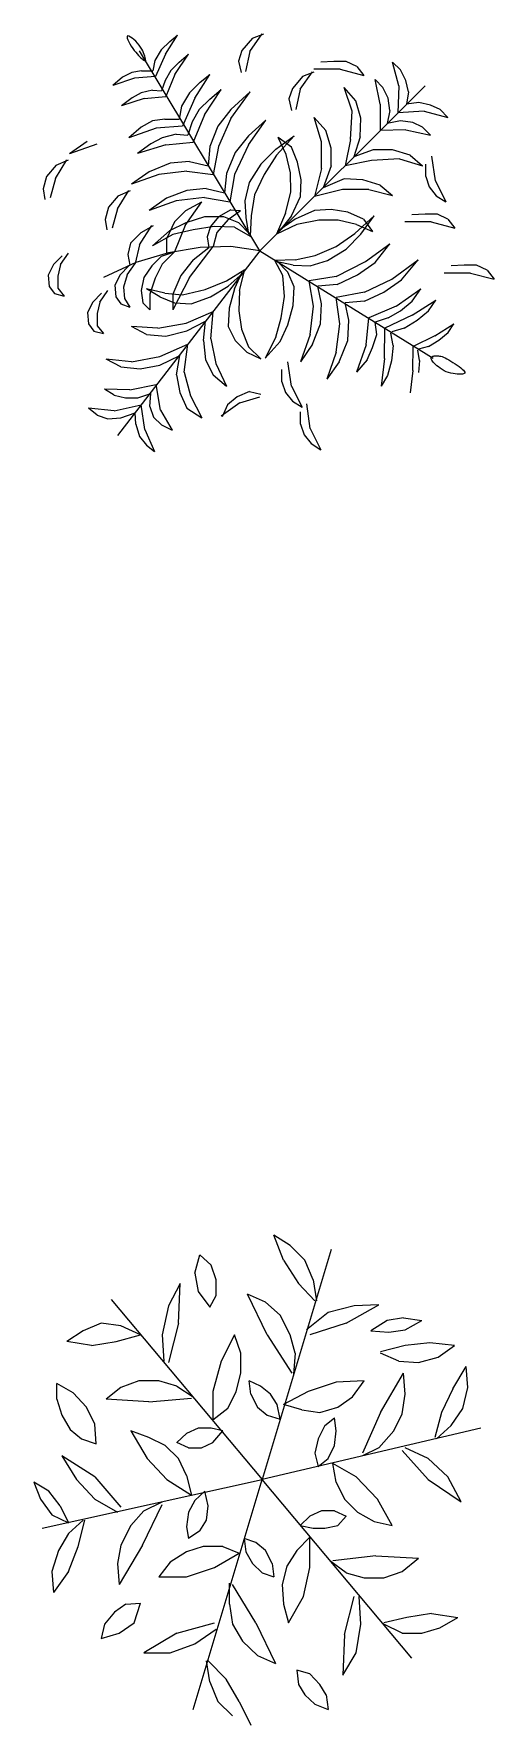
# Model space of a CAD drawing. Header units: millimetres. Extents: x -321 to 437, y 355 to 1091.
# Drawn here: x -80.1 to -39.1, y 785.4 to 935.8 of the extents above; entities that cross this region are included whole.
import ezdxf

# ---------------------------------------------------------------- set-up
doc = ezdxf.new("R2010")
doc.units = ezdxf.units.MM

msp = doc.modelspace()

# ---------------------------------------------------------------- linework, layer by layer
at = {"color": 3}
for p, q in [((-71.77, 935.63), (-71.78, 935.56)), ((-71.78, 935.56), (-71.76, 935.45)), ((-71.71, 935.65), (-71.77, 935.63)), ((-71.76, 935.45), (-71.71, 935.3)), ((-71.61, 935.62), (-71.71, 935.65)), ((-71.71, 935.3), (-71.62, 935.13)), ((-71.62, 935.13), (-71.52, 934.94)), ((-71.48, 935.56), (-71.61, 935.62)), ((-71.52, 934.94), (-71.4, 934.74)), ((-71.34, 935.46), (-71.48, 935.56)), ((-71.4, 934.74), (-71.27, 934.55)), ((-71.18, 935.33), (-71.34, 935.46)), ((-71.01, 935.18), (-71.18, 935.33)), ((-70.86, 935.02), (-71.01, 935.18)), ((-70.71, 934.84), (-70.86, 935.02)), ((-70.58, 934.67), (-70.71, 934.84)), ((-70.48, 934.49), (-70.58, 934.67)), ((-67.99, 935.17), (-68.74, 934.42)), ((-68.36, 934.04), (-67.3, 935.73)), ((-67.99, 935.17), (-67.3, 935.73)), ((-60.62, 935.45), (-61.56, 934.36)), ((-60.86, 934.28), (-59.76, 935.84)), ((-60.62, 935.45), (-59.61, 935.84)), ((-71.27, 934.55), (-71.14, 934.36)), ((-71.14, 934.36), (-71.01, 934.2)), ((-71.01, 934.2), (-70.89, 934.05)), ((-70.89, 934.05), (-70.77, 933.92)), ((-70.77, 933.92), (-70.65, 933.81)), ((-59.97, 916.52), (-70.67, 934.34)), ((-70.65, 933.81), (-70.55, 933.71)), ((-70.55, 933.71), (-70.45, 933.63)), ((-70.39, 934.32), (-70.48, 934.49)), ((-70.45, 933.63), (-70.37, 933.56)), ((-70.31, 934.15), (-70.39, 934.32)), ((-70.37, 933.56), (-70.29, 933.5)), ((-70.25, 934), (-70.31, 934.15)), ((-70.29, 933.5), (-70.24, 933.46)), ((-70.21, 933.85), (-70.25, 934)), ((-70.24, 933.46), (-70.19, 933.43)), ((-70.17, 933.73), (-70.21, 933.85)), ((-70.19, 933.43), (-70.16, 933.42)), ((-70.15, 933.62), (-70.17, 933.73)), ((-70.16, 933.42), (-70.13, 933.42)), ((-70.13, 933.54), (-70.15, 933.62)), ((-70.12, 933.48), (-70.13, 933.54)), ((-70.13, 933.42), (-70.12, 933.44)), ((-70.12, 933.44), (-70.12, 933.48)), ((-69.3, 933.48), (-69.49, 932.54)), ((-68.74, 934.42), (-69.3, 933.48)), ((-68.36, 934.04), (-69.24, 932.04)), ((-67.14, 933.33), (-67.89, 932.58)), ((-67.52, 932.21), (-66.33, 934.02)), ((-67.14, 933.33), (-66.33, 934.02)), ((-61.56, 934.36), (-61.87, 933.42)), ((-61.87, 933.42), (-61.64, 932.4)), ((-60.86, 934.28), (-61.25, 932.48)), ((-53.38, 933.39), (-54.55, 933.32)), ((-52.29, 933.39), (-53.38, 933.39)), ((-51.35, 932.93), (-52.29, 933.39)), ((-47.47, 932.63), (-48.17, 933.33)), ((-47.62, 931.22), (-48.17, 933.33)), ((-72.18, 931.98), (-73.05, 931.23)), ((-71.11, 931.91), (-73.05, 931.23)), ((-71.36, 932.41), (-72.18, 931.98)), ((-70.49, 932.54), (-71.36, 932.41)), ((-69.24, 932.04), (-71.11, 931.91)), ((-70.49, 932.54), (-69.49, 932.54)), ((-68.39, 931.7), (-68.71, 930.77)), ((-67.89, 932.58), (-68.39, 931.7)), ((-67.52, 932.21), (-68.33, 930.27)), ((-65.76, 930.12), (-64.43, 932.23)), ((-65.29, 931.53), (-64.43, 932.23)), ((-56.14, 932.08), (-57.08, 930.98)), ((-56.38, 930.91), (-55.28, 932.47)), ((-56.14, 932.08), (-55.13, 932.47)), ((-52.83, 932.69), (-55.18, 932.69)), ((-52.83, 932.69), (-50.72, 932.14)), ((-51.35, 932.93), (-50.72, 932.14)), ((-49.26, 929.58), (-49.73, 931.77)), ((-49.03, 931.06), (-49.73, 931.77)), ((-47, 931.69), (-47.47, 932.63)), ((-46.76, 930.67), (-47, 931.69)), ((-71.33, 930.14), (-72.27, 929.45)), ((-70.27, 930.08), (-72.27, 929.45)), ((-70.52, 930.58), (-71.33, 930.14)), ((-69.52, 930.83), (-70.52, 930.58)), ((-70.27, 930.08), (-68.33, 930.27)), ((-69.52, 930.83), (-68.71, 930.77)), ((-66.23, 930.59), (-66.93, 929.42)), ((-65.76, 930.12), (-66.85, 927.62)), ((-65.29, 931.53), (-66.23, 930.59)), ((-64.43, 930.04), (-65.37, 929.11)), ((-64.9, 928.64), (-63.41, 930.9)), ((-64.43, 930.04), (-63.41, 930.9)), ((-62.55, 928.32), (-60.83, 930.67)), ((-62.55, 929.11), (-60.83, 930.67)), ((-59.97, 916.52), (-45.28, 931.22)), ((-57.08, 930.98), (-57.39, 930.05)), ((-57.39, 930.05), (-57.16, 929.03)), ((-56.38, 930.91), (-56.77, 929.11)), ((-51.76, 928.95), (-52.47, 931.06)), ((-51.45, 929.89), (-52.47, 931.06)), ((-48.56, 930.13), (-49.03, 931.06)), ((-48.4, 929.03), (-48.56, 930.13)), ((-47.62, 931.22), (-47.7, 928.8)), ((-46.76, 930.67), (-46.92, 929.58)), ((-66.93, 929.42), (-67.16, 928.25)), ((-65.37, 929.11), (-65.99, 928.01)), ((-64.9, 928.64), (-65.91, 926.21)), ((-62.55, 929.11), (-63.72, 927.62)), ((-51.92, 926.45), (-51.76, 928.95)), ((-50.98, 928.33), (-51.45, 929.89)), ((-49.26, 929.58), (-49.26, 927.23)), ((-48.4, 929.03), (-48.64, 927.86)), ((-45.35, 928.95), (-47.7, 928.8)), ((-45.82, 929.74), (-46.92, 929.58)), ((-44.81, 929.5), (-45.82, 929.74)), ((-45.35, 928.95), (-43.24, 928.41)), ((-43.95, 929.11), (-44.81, 929.5)), ((-43.95, 929.11), (-43.24, 928.41)), ((-70.53, 927.54), (-71.62, 926.6)), ((-69.2, 927.46), (-71.62, 926.6)), ((-69.51, 928.09), (-70.53, 927.54)), ((-68.42, 928.24), (-69.51, 928.09)), ((-66.85, 927.62), (-69.2, 927.46)), ((-68.42, 928.24), (-67.16, 928.25)), ((-65.99, 928.01), (-66.38, 926.84)), ((-63.72, 927.62), (-64.43, 925.82)), ((-62.55, 928.32), (-63.65, 925.82)), ((-60.99, 926.76), (-59.43, 928.17)), ((-60.99, 925.98), (-59.43, 928.17)), ((-54.11, 927.23), (-55.13, 928.4)), ((-54.5, 926.22), (-55.13, 928.4)), ((-53.64, 925.67), (-54.11, 927.23)), ((-51.06, 926.69), (-50.98, 928.33)), ((-47, 927.31), (-49.26, 927.23)), ((-47.46, 928.09), (-48.64, 927.86)), ((-46.37, 927.94), (-47.46, 928.09)), ((-47, 927.31), (-44.81, 926.84)), ((-45.51, 927.55), (-46.37, 927.94)), ((-45.51, 927.55), (-44.81, 926.84)), ((-75.34, 926.27), (-76.9, 925.17)), ((-74.48, 926.03), (-76.9, 925.17)), ((-69.67, 926.06), (-70.84, 925.2)), ((-68.34, 925.98), (-70.84, 925.2)), ((-68.65, 926.6), (-69.67, 926.06)), ((-67.4, 926.92), (-68.65, 926.6)), ((-68.34, 925.98), (-65.91, 926.21)), ((-67.4, 926.92), (-66.38, 926.84)), ((-64.43, 925.82), (-64.58, 924.1)), ((-63.65, 925.82), (-64.11, 923.32)), ((-60.99, 925.98), (-62.24, 923.32)), ((-60.99, 926.76), (-62.16, 925.28)), ((-58.56, 925.59), (-59.89, 924.26)), ((-58.56, 925.59), (-56.92, 926.76)), ((-58.49, 925.04), (-56.92, 926.76)), ((-57.63, 925.12), (-58.33, 926.61)), ((-57.16, 925.75), (-58.33, 926.61)), ((-56.61, 924.42), (-57.16, 925.75)), ((-54.5, 923.87), (-54.5, 926.22)), ((-53.64, 924.11), (-53.64, 925.67)), ((-51.92, 926.45), (-52.39, 924.11)), ((-51.06, 926.69), (-51.61, 924.89)), ((-78.07, 924.16), (-78.93, 923.14)), ((-78.15, 922.98), (-77.13, 924.62)), ((-78.07, 924.16), (-76.98, 924.62)), ((-67.95, 924.34), (-69.82, 923.55)), ((-66.23, 924.49), (-67.95, 924.34)), ((-66.23, 924.49), (-64.58, 924.1)), ((-62.16, 925.28), (-62.94, 923.4)), ((-59.89, 924.26), (-60.91, 922.62)), ((-58.49, 925.04), (-59.58, 923.32)), ((-57.24, 923.48), (-57.63, 925.12)), ((-56.3, 922.85), (-56.61, 924.42)), ((-53.64, 924.11), (-54.34, 922.15)), ((-50.04, 924.58), (-52.39, 924.11)), ((-49.89, 925.51), (-51.61, 924.89)), ((-47.54, 924.73), (-50.04, 924.58)), ((-48.17, 925.51), (-49.89, 925.51)), ((-46.6, 925.05), (-48.17, 925.51)), ((-47.54, 924.73), (-45.51, 924.11)), ((-46.6, 925.05), (-45.51, 924.11)), ((-45.22, 923.15), (-45.22, 924.25)), ((-44.36, 922.76), (-44.67, 924.95)), ((-78.93, 923.14), (-79.24, 922.04)), ((-78.15, 922.98), (-78.62, 921.26)), ((-69.82, 923.55), (-71.38, 922.46)), ((-68.96, 923.32), (-71.38, 922.46)), ((-66.46, 923.63), (-68.96, 923.32)), ((-66.46, 923.63), (-64.11, 923.32)), ((-62.94, 923.4), (-63.1, 921.68)), ((-62.24, 923.32), (-62.63, 920.9)), ((-60.91, 922.62), (-61.3, 920.98)), ((-59.58, 923.32), (-60.44, 921.52)), ((-57.23, 921.76), (-57.24, 923.48)), ((-56.37, 921.37), (-56.3, 922.85)), ((-54.5, 923.87), (-55.12, 921.37)), ((-52.47, 922.93), (-54.34, 922.15)), ((-50.82, 922.86), (-52.47, 922.93)), ((-49.26, 922.39), (-50.82, 922.86)), ((-45.22, 923.15), (-44.9, 922.22)), ((-44.36, 922.76), (-43.42, 920.89)), ((-79.24, 922.04), (-79.09, 921.11)), ((-72.56, 921.44), (-73.42, 920.43)), ((-72.63, 920.27), (-71.62, 921.91)), ((-72.56, 921.44), (-71.46, 921.91)), ((-68.26, 921.21), (-69.82, 920.11)), ((-66.46, 921.91), (-68.26, 921.21)), ((-64.9, 921.29), (-67.4, 920.97)), ((-64.74, 922.07), (-66.46, 921.91)), ((-64.9, 921.29), (-62.63, 920.9)), ((-64.74, 922.07), (-63.1, 921.68)), ((-60.44, 921.52), (-60.75, 919.65)), ((-57.7, 919.88), (-57.23, 921.76)), ((-57.16, 919.65), (-56.37, 921.37)), ((-52.62, 922), (-55.12, 921.37)), ((-50.28, 922), (-52.62, 922)), ((-50.28, 922), (-48.17, 921.45)), ((-49.26, 922.39), (-48.17, 921.45)), ((-44.9, 922.22), (-44.28, 921.44)), ((-44.28, 921.44), (-43.42, 920.89)), ((-73.42, 920.43), (-73.73, 919.33)), ((-72.63, 920.27), (-73.1, 918.55)), ((-67.4, 920.97), (-69.82, 920.11)), ((-66.54, 920.12), (-67.55, 919.1)), ((-66.61, 918.79), (-65.13, 920.9)), ((-66.54, 920.12), (-65.13, 920.9)), ((-64.9, 919.57), (-66.54, 919.02)), ((-63.18, 919.57), (-64.9, 919.57)), ((-63.64, 919.57), (-64.35, 918.71)), ((-62.55, 920.19), (-63.64, 919.57)), ((-61.85, 919.02), (-63.18, 919.57)), ((-62.78, 919.33), (-61.69, 920.12)), ((-62.55, 920.19), (-61.69, 920.12)), ((-61.3, 920.98), (-61.22, 919.49)), ((-60.75, 919.65), (-60.83, 917.85)), ((-57.7, 919.88), (-58.48, 918.01)), ((-57.16, 919.65), (-58.33, 918.16)), ((-55.12, 920.12), (-56.84, 919.34)), ((-53.64, 920.2), (-55.12, 920.12)), ((-52.15, 919.96), (-53.64, 920.2)), ((-50.75, 919.34), (-52.15, 919.96)), ((-51.53, 918.09), (-49.81, 919.65)), ((-50.98, 918.01), (-49.81, 919.65)), ((-45.27, 919.81), (-46.45, 919.73)), ((-44.18, 919.81), (-45.27, 919.81)), ((-43.24, 919.34), (-44.18, 919.81)), ((-73.73, 919.33), (-73.57, 918.39)), ((-70.52, 918.16), (-71.46, 917.22)), ((-70.68, 917.07), (-69.59, 918.79)), ((-70.52, 918.16), (-69.43, 918.79)), ((-68.02, 918.32), (-69.51, 916.99)), ((-67.71, 918), (-69.51, 916.99)), ((-67.55, 919.1), (-68.26, 917.61)), ((-66.54, 919.02), (-68.02, 918.32)), ((-65.91, 918.4), (-67.71, 918)), ((-66.61, 918.79), (-67.55, 916.44)), ((-64.04, 918.71), (-65.91, 918.4)), ((-64.35, 918.71), (-64.66, 917.77)), ((-63.8, 918.16), (-64.11, 916.91)), ((-62.24, 918.63), (-64.04, 918.71)), ((-62.78, 919.33), (-63.8, 918.16)), ((-62.24, 918.63), (-60.83, 917.85)), ((-61.85, 919.02), (-60.91, 918.08)), ((-61.22, 919.49), (-60.99, 918.01)), ((-56.69, 918.87), (-58.48, 918.01)), ((-56.84, 919.34), (-58.41, 918.24)), ((-54.73, 919.26), (-56.69, 918.87)), ((-53.01, 919.26), (-54.73, 919.26)), ((-53.17, 916.91), (-51.53, 918.09)), ((-51.37, 918.87), (-53.01, 919.26)), ((-52.31, 916.68), (-50.98, 918.01)), ((-51.37, 918.87), (-49.96, 918.24)), ((-50.75, 919.34), (-49.96, 918.24)), ((-44.73, 919.11), (-47.07, 919.1)), ((-44.73, 919.11), (-42.62, 918.56)), ((-43.24, 919.34), (-42.62, 918.56)), ((-59.97, 916.52), (-72.63, 900.1)), ((-71.46, 917.22), (-71.7, 916.21)), ((-70.68, 917.07), (-71.07, 915.42)), ((-68.26, 917.61), (-68.26, 916.36)), ((-65.29, 916.83), (-68.1, 916.36)), ((-66.22, 914.17), (-64.11, 916.91)), ((-65.91, 915.74), (-64.5, 916.83)), ((-62.55, 916.91), (-65.29, 916.83)), ((-64.66, 917.77), (-64.5, 916.83)), ((-59.97, 916.52), (-62.55, 916.91)), ((-59.97, 916.52), (-44.55, 906.98)), ((-55.04, 916.13), (-53.17, 916.91)), ((-53.95, 915.66), (-52.31, 916.68)), ((-50.59, 915.59), (-48.4, 917.15)), ((-49.73, 915.51), (-48.4, 917.15)), ((-78.32, 915.31), (-78.79, 914.37)), ((-78.32, 915.31), (-77.54, 916.09)), ((-77.7, 915.31), (-77.93, 914.29)), ((-77.7, 915.31), (-76.99, 916.32)), ((-70.99, 915.5), (-73.88, 914.17)), ((-72.4, 914.41), (-71.62, 915.19)), ((-71.77, 914.41), (-71.07, 915.42)), ((-71.7, 916.21), (-71.54, 915.27)), ((-68.1, 916.36), (-70.99, 915.5)), ((-69.58, 915.19), (-70.29, 914.17)), ((-68.72, 916.05), (-69.58, 915.19)), ((-68.65, 915.35), (-69.27, 914.09)), ((-68.72, 916.05), (-67.55, 916.44)), ((-68.65, 915.35), (-67.55, 916.44)), ((-65.91, 915.74), (-67, 914.33)), ((-56.84, 915.74), (-58.64, 915.66)), ((-57.94, 914.33), (-58.64, 915.66)), ((-57, 915.27), (-58.56, 915.58)), ((-57.47, 914.65), (-58.48, 915.66)), ((-57, 915.27), (-55.51, 915.19)), ((-56.84, 915.74), (-55.04, 916.13)), ((-55.51, 915.19), (-53.95, 915.66)), ((-53.17, 914.26), (-50.59, 915.59)), ((-51.29, 914.41), (-49.73, 915.51)), ((-48.24, 914.02), (-45.9, 915.74)), ((-47.38, 913.94), (-45.9, 915.74)), ((-41.79, 915.27), (-42.97, 915.19)), ((-40.7, 915.27), (-41.79, 915.27)), ((-39.76, 914.8), (-40.7, 915.27)), ((-78.79, 914.37), (-78.71, 913.35)), ((-77.93, 914.29), (-77.93, 913.2)), ((-72.4, 914.41), (-72.87, 913.47)), ((-71.77, 914.41), (-72.09, 913.31)), ((-70.29, 914.17), (-70.52, 913)), ((-69.27, 914.09), (-69.74, 912.69)), ((-67, 914.33), (-67.71, 912.69)), ((-66.22, 914.17), (-67.71, 911.28)), ((-64.82, 913.08), (-62.94, 913.86)), ((-62.94, 913.86), (-61.3, 914.88)), ((-62.78, 913.39), (-61.45, 914.57)), ((-62.24, 913.16), (-61.53, 914.64)), ((-61.77, 913), (-61.3, 914.88)), ((-57.78, 912.46), (-57.94, 914.33)), ((-56.92, 913.32), (-57.47, 914.65)), ((-53.17, 914.26), (-55.59, 913.86)), ((-55.2, 911.6), (-55.59, 913.86)), ((-53.09, 913.55), (-54.81, 913.4)), ((-53.09, 913.55), (-51.29, 914.41)), ((-50.67, 912.85), (-48.24, 914.02)), ((-48.95, 912.85), (-47.38, 913.94)), ((-41.25, 914.56), (-43.59, 914.56)), ((-41.25, 914.56), (-39.14, 914.02)), ((-39.76, 914.8), (-39.14, 914.02)), ((-78.71, 913.35), (-78.24, 912.73)), ((-78.24, 912.73), (-77.38, 912.49)), ((-77.93, 913.2), (-77.38, 912.49)), ((-74.82, 911.98), (-75.29, 911.04)), ((-74.82, 911.98), (-74.04, 912.76)), ((-74.2, 911.98), (-74.43, 910.97)), ((-74.2, 911.98), (-73.49, 913)), ((-72.87, 913.47), (-72.79, 912.45)), ((-72.79, 912.45), (-72.32, 911.83)), ((-72.09, 913.31), (-72.01, 912.3)), ((-72.01, 912.3), (-71.54, 911.51)), ((-70.52, 913), (-70.37, 911.91)), ((-68.88, 912.45), (-70.05, 913.16)), ((-68.41, 912.77), (-70.05, 913.16)), ((-69.74, 912.69), (-69.74, 911.28)), ((-68.88, 912.45), (-67.55, 911.91)), ((-68.41, 912.77), (-66.85, 912.61)), ((-67.71, 912.69), (-67.71, 911.28)), ((-66.85, 912.61), (-64.82, 913.08)), ((-66.07, 911.83), (-64.35, 912.45)), ((-64.35, 912.45), (-62.78, 913.39)), ((-62.24, 913.16), (-62.7, 911.44)), ((-61.77, 913), (-61.84, 911.2)), ((-58.09, 910.58), (-57.78, 912.46)), ((-57, 911.68), (-56.92, 913.32)), ((-54.5, 911.83), (-54.81, 913.4)), ((-50.67, 912.85), (-53.17, 912.38)), ((-52.85, 910.03), (-53.17, 912.38)), ((-50.67, 912.07), (-52.39, 911.91)), ((-50.67, 912.07), (-48.95, 912.85)), ((-47.85, 911.6), (-45.66, 913.16)), ((-47.46, 911.21), (-46.44, 912.07)), ((-46.44, 912.07), (-45.66, 913.16)), ((-46.44, 910.82), (-44.33, 912.15)), ((-44.96, 911.21), (-44.33, 912.15)), ((-75.29, 911.04), (-75.21, 910.03)), ((-74.43, 910.97), (-74.43, 909.87)), ((-72.32, 911.83), (-71.54, 911.51)), ((-70.37, 911.91), (-69.74, 911.28)), ((-67.55, 911.91), (-66.07, 911.83)), ((-66.53, 910.11), (-64.11, 911.13)), ((-64.34, 908.7), (-64.11, 911.13)), ((-62.7, 911.44), (-62.78, 909.8)), ((-61.84, 911.2), (-61.61, 909.56)), ((-58.56, 908.86), (-58.09, 910.58)), ((-57.47, 909.96), (-57, 911.68)), ((-55.51, 909.1), (-55.2, 911.6)), ((-54.57, 910.03), (-54.5, 911.83)), ((-52.07, 910.35), (-52.39, 911.91)), ((-50.51, 908.16), (-50.27, 910.58)), ((-47.85, 911.6), (-50.27, 910.58)), ((-48.55, 910.58), (-49.73, 910.19)), ((-46.44, 910.82), (-48.87, 909.64)), ((-48.55, 910.58), (-47.46, 911.21)), ((-45.97, 910.35), (-44.96, 911.21)), ((-75.21, 910.03), (-74.74, 909.4)), ((-74.74, 909.4), (-73.88, 909.17)), ((-74.43, 909.87), (-73.88, 909.17)), ((-69.04, 909.64), (-71.38, 909.79)), ((-70.05, 909.09), (-71.38, 909.79)), ((-70.05, 909.09), (-68.33, 908.94)), ((-69.04, 909.64), (-66.53, 910.11)), ((-68.33, 908.94), (-66.46, 909.41)), ((-66.46, 909.41), (-64.81, 910.27)), ((-64.97, 908.55), (-64.81, 910.27)), ((-62.78, 909.8), (-62.16, 908.55)), ((-61.61, 909.56), (-60.98, 908)), ((-58.17, 908.47), (-57.47, 909.96)), ((-55.51, 909.1), (-56.37, 906.67)), ((-55.28, 908.24), (-54.57, 910.03)), ((-53.17, 907.53), (-52.85, 910.03)), ((-52.15, 908.55), (-52.07, 910.35)), ((-49.96, 907.92), (-49.57, 909.1)), ((-49.57, 909.1), (-49.73, 910.19)), ((-48.89, 906.96), (-48.86, 909.65)), ((-48.13, 908.1), (-48.31, 909.22)), ((-47.15, 909.65), (-48.24, 909.33)), ((-47.15, 909.65), (-45.97, 910.35)), ((-44.41, 908.96), (-42.72, 910.03)), ((-44.04, 908.59), (-43.22, 909.27)), ((-43.22, 909.27), (-42.72, 910.03)), ((-68.88, 907.14), (-66.38, 908.23)), ((-66.69, 905.73), (-66.38, 908.23)), ((-64.97, 908.55), (-64.81, 906.83)), ((-64.34, 908.7), (-63.88, 906.51)), ((-62.16, 908.55), (-61.14, 907.53)), ((-61.14, 907.53), (-59.89, 906.91)), ((-60.98, 908), (-59.89, 906.91)), ((-58.56, 908.86), (-59.5, 906.98)), ((-58.17, 908.47), (-59.5, 906.98)), ((-55.28, 908.24), (-56.37, 906.67)), ((-53.17, 907.53), (-54.02, 905.11)), ((-52.93, 906.67), (-52.15, 908.55)), ((-50.51, 908.16), (-51.37, 905.74)), ((-50.43, 906.83), (-49.96, 907.92)), ((-48.13, 908.1), (-48.26, 906.74)), ((-46.37, 905.88), (-46.35, 908.03)), ((-44.41, 908.96), (-46.35, 908.02)), ((-45.76, 906.79), (-45.91, 907.69)), ((-44.97, 908.02), (-45.85, 907.77)), ((-44.97, 908.02), (-44.04, 908.59)), ((-72.32, 906.2), (-73.65, 906.9)), ((-71.38, 906.67), (-73.65, 906.9)), ((-72.32, 906.2), (-70.6, 906.04)), ((-71.38, 906.67), (-68.88, 907.14)), ((-70.6, 906.04), (-68.88, 906.36)), ((-68.88, 906.36), (-67.08, 907.22)), ((-67.39, 905.5), (-67.08, 907.22)), ((-64.81, 906.83), (-64.11, 905.5)), ((-63.88, 906.51), (-62.94, 904.48)), ((-58.01, 904.87), (-58.01, 905.97)), ((-57.15, 904.48), (-57.47, 906.67)), ((-52.93, 906.67), (-54.02, 905.11)), ((-50.43, 906.83), (-51.37, 905.74)), ((-48.89, 906.96), (-49.19, 904.49)), ((-48.26, 906.74), (-48.61, 905.45)), ((-45.76, 906.79), (-45.87, 905.7)), ((-44.75, 906.97), (-44.74, 907.02)), ((-44.74, 906.93), (-44.75, 906.97)), ((-44.74, 907.02), (-44.73, 907.05)), ((-44.72, 906.87), (-44.74, 906.93)), ((-44.73, 907.05), (-44.7, 907.08)), ((-44.68, 906.8), (-44.72, 906.87)), ((-44.7, 907.08), (-44.67, 907.11)), ((-44.63, 906.73), (-44.68, 906.8)), ((-44.67, 907.11), (-44.63, 907.13)), ((-44.63, 907.13), (-44.59, 907.15)), ((-44.56, 906.64), (-44.63, 906.73)), ((-44.59, 907.15), (-44.53, 907.17)), ((-44.47, 906.54), (-44.56, 906.64)), ((-44.53, 907.17), (-44.47, 907.18)), ((-44.47, 907.18), (-44.41, 907.19)), ((-44.36, 906.43), (-44.47, 906.54)), ((-44.41, 907.19), (-44.34, 907.19)), ((-44.23, 906.31), (-44.36, 906.43)), ((-44.34, 907.19), (-44.26, 907.2)), ((-44.26, 907.2), (-44.18, 907.19)), ((-44.09, 906.2), (-44.23, 906.31)), ((-44.18, 907.19), (-44.09, 907.19)), ((-44.09, 907.19), (-43.99, 907.17)), ((-43.94, 906.08), (-44.09, 906.2)), ((-43.99, 907.17), (-43.89, 907.15)), ((-43.77, 905.97), (-43.94, 906.08)), ((-43.89, 907.15), (-43.77, 907.12)), ((-43.77, 907.12), (-43.64, 907.07)), ((-43.59, 905.87), (-43.77, 905.97)), ((-43.64, 907.07), (-43.5, 907.01)), ((-43.5, 907.01), (-43.34, 906.93)), ((-43.34, 906.93), (-43.17, 906.84)), ((-43.17, 906.84), (-42.98, 906.73)), ((-42.98, 906.73), (-42.8, 906.61)), ((-42.8, 906.61), (-42.61, 906.48)), ((-42.61, 906.48), (-42.43, 906.36)), ((-42.43, 906.36), (-42.26, 906.23)), ((-42.26, 906.23), (-42.11, 906.11)), ((-42.11, 906.11), (-41.98, 906)), ((-41.98, 906), (-41.87, 905.91)), ((-71.54, 904.17), (-69.19, 904.64)), ((-68.8, 902.37), (-69.19, 904.64)), ((-67.39, 905.5), (-67.08, 903.93)), ((-66.69, 905.73), (-66.14, 903.62)), ((-64.11, 905.5), (-62.94, 904.48)), ((-58.01, 904.87), (-57.7, 903.94)), ((-57.15, 904.48), (-56.21, 902.61)), ((-48.61, 905.45), (-49.19, 904.49)), ((-46.37, 905.88), (-46.61, 903.9)), ((-43.4, 905.78), (-43.59, 905.87)), ((-43.2, 905.71), (-43.4, 905.78)), ((-43, 905.65), (-43.2, 905.71)), ((-42.79, 905.61), (-43, 905.65)), ((-42.6, 905.58), (-42.79, 905.61)), ((-42.41, 905.56), (-42.6, 905.58)), ((-42.24, 905.55), (-42.41, 905.56)), ((-42.08, 905.56), (-42.24, 905.55)), ((-41.96, 905.57), (-42.08, 905.56)), ((-41.86, 905.59), (-41.96, 905.57)), ((-41.87, 905.91), (-41.8, 905.82)), ((-41.79, 905.61), (-41.86, 905.59)), ((-41.8, 905.82), (-41.75, 905.75)), ((-41.75, 905.65), (-41.79, 905.61)), ((-41.75, 905.75), (-41.74, 905.7)), ((-41.74, 905.7), (-41.75, 905.65)), ((-72.94, 903.7), (-73.8, 904.24)), ((-71.54, 904.17), (-73.8, 904.24)), ((-72.94, 903.7), (-71.93, 903.46)), ((-71.93, 903.46), (-70.83, 903.46)), ((-70.83, 903.46), (-69.66, 903.85)), ((-69.74, 902.68), (-69.66, 903.85)), ((-67.08, 903.93), (-66.45, 902.53)), ((-66.14, 903.62), (-65.12, 901.67)), ((-61.76, 903), (-63.4, 901.82)), ((-62, 903.54), (-62.86, 902.84)), ((-60.9, 904.01), (-62, 903.54)), ((-61.76, 903), (-59.97, 903.54)), ((-60.9, 904.01), (-59.89, 903.78)), ((-57.7, 903.94), (-57.07, 903.15)), ((-57.07, 903.15), (-56.21, 902.61)), ((-72.94, 902.29), (-75.21, 902.52)), ((-74.43, 901.9), (-75.21, 902.52)), ((-74.43, 901.9), (-73.49, 901.59)), ((-73.49, 901.59), (-72.32, 901.66)), ((-72.94, 902.29), (-70.52, 902.84)), ((-72.32, 901.66), (-71.07, 902.13)), ((-70.99, 901.12), (-71.07, 902.13)), ((-70.21, 900.65), (-70.52, 902.84)), ((-69.74, 902.68), (-69.42, 901.74)), ((-69.42, 901.74), (-68.72, 901.04)), ((-68.8, 902.37), (-67.78, 900.57)), ((-66.45, 902.53), (-65.12, 901.67)), ((-62.86, 902.84), (-63.33, 901.75)), ((-56.35, 901.11), (-56.35, 902.2)), ((-55.49, 900.72), (-55.8, 902.91)), ((-70.99, 901.12), (-70.67, 900.02)), ((-70.67, 900.02), (-70.05, 899.24)), ((-70.21, 900.65), (-69.35, 898.69)), ((-68.72, 901.04), (-67.78, 900.57)), ((-56.35, 901.11), (-56.04, 900.17)), ((-56.04, 900.17), (-55.41, 899.39)), ((-55.49, 900.72), (-54.55, 898.84)), ((-70.05, 899.24), (-69.35, 898.69)), ((-55.41, 899.39), (-54.55, 898.84)), ((-57.86, 826.74), (-58.73, 828.96)), ((-57.27, 828.03), (-58.73, 828.96)), ((-55.96, 826.74), (-57.27, 828.03)), ((-65.75, 825.57), (-65.31, 827.21)), ((-64.29, 826.27), (-65.31, 827.21)), ((-63.85, 824.99), (-64.29, 826.27)), ((-53.62, 827.67), (-59.76, 807.21)), ((-57.86, 826.74), (-56.54, 824.64)), ((-55.22, 824.99), (-55.96, 826.74)), ((-65.75, 825.57), (-65.45, 823.93)), ((-63.85, 823.58), (-63.85, 824.99)), ((-55.22, 824.99), (-54.93, 823.12)), ((-73.2, 823.23), (-59.76, 807.21)), ((-67.06, 824.64), (-68.09, 822.65)), ((-67.21, 821.13), (-67.06, 824.64)), ((-65.45, 823.93), (-64.43, 822.53)), ((-64.43, 822.53), (-63.85, 823.58)), ((-59.32, 820.08), (-61.07, 823.7)), ((-59.46, 823), (-61.07, 823.7)), ((-56.54, 824.64), (-55.08, 823.12)), ((-68.09, 822.65), (-68.67, 820.08)), ((-58.15, 821.83), (-59.46, 823)), ((-57.27, 820.08), (-58.15, 821.83)), ((-53.91, 822.06), (-55.81, 820.54)), ((-51.57, 822.65), (-53.91, 822.06)), ((-52.3, 821.13), (-49.38, 822.76)), ((-49.38, 822.76), (-51.57, 822.65)), ((-75.68, 820.43), (-77.15, 819.49)), ((-74.08, 821.13), (-75.68, 820.43)), ((-72.32, 820.89), (-74.08, 821.13)), ((-70.57, 820.08), (-72.32, 820.89)), ((-67.21, 821.13), (-68.09, 817.62)), ((-52.3, 821.13), (-55.52, 820.08)), ((-48.65, 821.36), (-50.11, 820.43)), ((-50.11, 820.43), (-48.5, 820.31)), ((-47.19, 821.6), (-48.65, 821.36)), ((-48.5, 820.31), (-47.04, 820.54)), ((-47.19, 821.6), (-45.58, 821.36)), ((-47.04, 820.54), (-45.58, 821.36)), ((-74.95, 819.14), (-77.15, 819.49)), ((-74.95, 819.14), (-72.76, 819.49)), ((-72.76, 819.49), (-70.57, 820.08)), ((-68.67, 820.08), (-68.52, 817.74)), ((-62.24, 820.08), (-63.41, 817.74)), ((-61.65, 818.44), (-62.24, 820.08)), ((-59.32, 820.08), (-57.12, 816.68)), ((-56.83, 818.44), (-57.27, 820.08)), ((-47.04, 819.14), (-49.23, 818.56)), ((-44.85, 819.37), (-47.04, 819.14)), ((-42.66, 819.14), (-44.85, 819.37)), ((-44.12, 818.09), (-42.66, 819.14)), ((-63.41, 817.74), (-64.14, 815.05)), ((-61.65, 816.68), (-61.65, 818.44)), ((-56.83, 818.44), (-56.98, 816.57)), ((-47.62, 817.74), (-49.23, 818.44)), ((-47.62, 817.74), (-45.87, 817.62)), ((-45.87, 817.62), (-44.12, 818.09)), ((-42.8, 815.28), (-41.63, 817.27)), ((-41.49, 815.4), (-41.63, 817.27)), ((-78.02, 814.35), (-78.02, 815.75)), ((-76.56, 814.93), (-78.02, 815.75)), ((-70.72, 815.98), (-72.32, 815.4)), ((-68.96, 815.98), (-70.72, 815.98)), ((-67.35, 815.52), (-68.96, 815.98)), ((-62.09, 815.05), (-61.65, 816.68)), ((-60.78, 814.81), (-60.92, 815.98)), ((-59.9, 815.52), (-60.92, 815.98)), ((-53.18, 815.87), (-55.66, 815.05)), ((-50.69, 815.98), (-53.18, 815.87)), ((-51.72, 814.58), (-50.69, 815.98)), ((-49.23, 813.18), (-47.19, 816.68)), ((-47.04, 814.81), (-47.19, 816.68)), ((-78.02, 814.35), (-77.58, 812.94)), ((-75.39, 813.64), (-76.56, 814.93)), ((-72.32, 815.4), (-73.64, 814.35)), ((-69.84, 814.11), (-73.64, 814.35)), ((-69.84, 814.11), (-66.04, 814.46)), ((-67.35, 815.52), (-65.89, 814.58)), ((-64.14, 815.05), (-64.14, 812.48)), ((-62.82, 813.53), (-62.09, 815.05)), ((-60.78, 814.81), (-60.19, 813.64)), ((-59.02, 814.81), (-59.9, 815.52)), ((-58.44, 813.88), (-59.02, 814.81)), ((-55.66, 815.05), (-57.86, 813.88)), ((-53.03, 813.64), (-51.72, 814.58)), ((-47.33, 813.06), (-47.04, 814.81)), ((-42.8, 815.28), (-43.83, 813.18)), ((-41.93, 813.53), (-41.49, 815.4)), ((-77.58, 812.94), (-76.85, 811.66)), ((-74.66, 812.13), (-75.39, 813.64)), ((-62.82, 813.53), (-64.14, 812.48)), ((-60.19, 813.64), (-59.32, 812.94)), ((-59.32, 812.94), (-58.15, 812.59)), ((-58.15, 812.59), (-58.44, 813.88)), ((-56.25, 813.41), (-57.86, 813.88)), ((-56.25, 813.41), (-54.64, 813.18)), ((-54.64, 813.18), (-53.03, 813.64)), ((-54.2, 812.01), (-53.32, 812.71)), ((-53.18, 811.54), (-53.32, 812.71)), ((-49.23, 813.18), (-50.84, 809.55)), ((-48.06, 811.54), (-47.33, 813.06)), ((-43.83, 813.18), (-44.41, 810.96)), ((-42.95, 812.01), (-41.93, 813.53)), ((-76.85, 811.66), (-75.83, 810.84)), ((-74.52, 810.37), (-74.66, 812.13)), ((-69.84, 810.96), (-71.45, 811.54)), ((-71.45, 811.54), (-69.99, 809.09)), ((-66.48, 811.31), (-67.35, 810.49)), ((-65.45, 811.77), (-66.48, 811.31)), ((-64.29, 811.77), (-65.45, 811.77)), ((-63.26, 811.54), (-64.29, 811.77)), ((-64.14, 810.49), (-63.26, 811.54)), ((-40.32, 811.77), (-59.76, 807.21)), ((-54.2, 812.01), (-54.79, 810.84)), ((-53.32, 810.25), (-53.18, 811.54)), ((-49.38, 810.02), (-48.06, 811.54)), ((-42.95, 812.01), (-44.26, 810.84)), ((-75.83, 810.84), (-74.52, 810.37)), ((-68.38, 810.25), (-69.84, 810.96)), ((-67.21, 809.09), (-68.38, 810.25)), ((-66.33, 810.02), (-67.35, 810.49)), ((-66.33, 810.02), (-65.16, 810.02)), ((-65.16, 810.02), (-64.14, 810.49)), ((-54.79, 810.84), (-55.08, 809.55)), ((-53.91, 809.09), (-53.32, 810.25)), ((-49.38, 810.02), (-50.84, 809.32)), ((-44.99, 807.21), (-47.33, 809.79)), ((-44.99, 809.09), (-47.04, 810.02)), ((-74.66, 807.45), (-77.58, 809.32)), ((-77.58, 809.32), (-76.27, 807.21)), ((-69.99, 809.09), (-68.23, 807.21)), ((-66.48, 807.57), (-67.21, 809.09)), ((-55.08, 809.55), (-54.79, 808.38)), ((-54.79, 808.38), (-53.91, 809.09)), ((-53.18, 806.98), (-53.47, 808.62)), ((-51.42, 807.45), (-53.47, 808.62)), ((-43.24, 807.45), (-44.99, 809.09)), ((-78.75, 806.16), (-80.07, 806.98)), ((-80.07, 806.98), (-79.48, 805.46)), ((-79.34, 802.89), (-59.76, 807.21)), ((-76.27, 807.21), (-74.66, 805.46)), ((-74.66, 807.45), (-72.32, 804.76)), ((-68.23, 807.21), (-66.04, 805.81)), ((-66.48, 807.57), (-66.04, 805.81)), ((-65.89, 786.75), (-59.76, 807.21)), ((-46.46, 791.31), (-59.76, 807.21)), ((-53.18, 806.98), (-52.45, 805.46)), ((-49.52, 805.46), (-51.42, 807.45)), ((-44.99, 807.21), (-42.07, 805.23)), ((-42.07, 805.23), (-43.24, 807.45)), ((-79.48, 805.46), (-78.46, 804.06)), ((-77.73, 804.88), (-78.75, 806.16)), ((-74.66, 805.46), (-72.62, 804.29)), ((-70.28, 804.41), (-68.67, 805.23)), ((-65.75, 805.34), (-66.33, 804.29)), ((-64.87, 806.16), (-65.75, 805.34)), ((-64.58, 804.88), (-64.87, 806.16)), ((-52.45, 805.46), (-51.28, 804.29)), ((-48.21, 803.12), (-49.52, 805.46)), ((-78.46, 804.06), (-77, 803.36)), ((-77.73, 804.88), (-77, 803.36)), ((-70.28, 804.41), (-71.45, 803.12)), ((-70.42, 801.37), (-68.67, 804.99)), ((-66.33, 804.29), (-66.48, 803.01)), ((-64.72, 803.59), (-64.58, 804.88)), ((-55.52, 803.94), (-56.39, 803.12)), ((-54.49, 804.41), (-55.52, 803.94)), ((-53.32, 804.41), (-54.49, 804.41)), ((-53.32, 804.41), (-52.3, 803.94)), ((-53.03, 803.12), (-52.3, 803.94)), ((-51.28, 804.29), (-49.82, 803.47)), ((-77, 802.42), (-77.88, 800.9)), ((-77, 802.42), (-75.68, 803.59)), ((-76.12, 801.25), (-75.54, 803.59)), ((-71.45, 803.12), (-72.32, 801.37)), ((-66.48, 803.01), (-66.33, 801.95)), ((-65.31, 802.65), (-66.33, 801.95)), ((-65.31, 802.65), (-64.72, 803.59)), ((-56.39, 803.12), (-55.22, 802.89)), ((-55.22, 802.89), (-54.2, 802.89)), ((-54.2, 802.89), (-53.03, 803.12)), ((-49.82, 803.47), (-48.21, 803.12)), ((-77.88, 800.9), (-78.46, 799.03)), ((-77, 799.03), (-76.12, 801.25)), ((-72.32, 801.37), (-72.62, 799.73)), ((-70.42, 801.37), (-72.47, 797.86)), ((-66.48, 800.78), (-67.94, 799.85)), ((-65.02, 801.25), (-66.48, 800.78)), ((-63.26, 801.25), (-65.02, 801.25)), ((-63.99, 799.38), (-61.8, 800.67)), ((-63.26, 801.25), (-61.8, 800.67)), ((-60.34, 801.6), (-61.36, 801.95)), ((-61.36, 801.95), (-61.22, 800.78)), ((-61.22, 800.78), (-60.63, 799.73)), ((-59.46, 800.9), (-60.34, 801.6)), ((-58.88, 799.73), (-59.46, 800.9)), ((-56.69, 800.9), (-57.56, 799.5)), ((-56.69, 800.9), (-55.52, 802.07)), ((-55.52, 799.38), (-55.52, 802.07)), ((-72.62, 799.73), (-72.47, 797.86)), ((-67.94, 799.85), (-68.96, 798.56)), ((-66.48, 798.56), (-63.99, 799.38)), ((-60.63, 799.73), (-59.76, 798.91)), ((-58.88, 799.73), (-58.73, 798.56)), ((-57.56, 799.5), (-58, 797.86)), ((-56.1, 796.81), (-55.52, 799.38)), ((-52.3, 798.91), (-53.76, 799.97)), ((-49.67, 800.43), (-53.47, 799.97)), ((-49.67, 800.43), (-45.87, 800.2)), ((-47.33, 799.03), (-45.87, 800.2)), ((-78.46, 799.03), (-78.32, 797.16)), ((-77, 799.03), (-78.32, 797.16)), ((-68.96, 798.56), (-66.48, 798.56)), ((-62.68, 796.11), (-62.68, 797.98)), ((-60.34, 794.47), (-62.39, 797.86)), ((-59.76, 798.91), (-58.73, 798.56)), ((-58, 797.86), (-57.86, 796.11)), ((-52.3, 798.91), (-50.69, 798.45)), ((-50.69, 798.45), (-48.94, 798.45)), ((-48.94, 798.45), (-47.33, 799.03)), ((-71.89, 796.11), (-72.91, 795.41)), ((-71.89, 796.11), (-70.57, 796.22)), ((-71.15, 794.47), (-70.57, 796.22)), ((-62.68, 796.11), (-62.39, 794.35)), ((-57.86, 796.11), (-57.42, 794.47)), ((-57.42, 794.47), (-56.1, 796.81)), ((-52.45, 793.42), (-51.57, 796.81)), ((-50.99, 794.35), (-51.13, 796.81)), ((-72.91, 795.41), (-73.78, 794.35)), ((-46.89, 794.94), (-48.94, 794.47)), ((-44.7, 795.29), (-46.89, 794.94)), ((-44.7, 795.29), (-42.36, 794.94)), ((-43.97, 794), (-42.36, 794.94)), ((-73.78, 794.35), (-74.08, 793.07)), ((-74.08, 793.07), (-72.47, 793.54)), ((-72.47, 793.54), (-71.15, 794.47)), ((-67.35, 793.54), (-70.28, 791.78)), ((-67.35, 793.54), (-63.99, 794.47)), ((-65.75, 792.6), (-63.85, 793.89)), ((-62.39, 794.35), (-61.51, 792.83)), ((-60.34, 794.47), (-58.59, 790.85)), ((-52.45, 793.42), (-52.59, 789.79)), ((-51.42, 791.78), (-50.99, 794.35)), ((-47.33, 793.54), (-48.94, 794.35)), ((-47.33, 793.54), (-45.58, 793.54)), ((-45.58, 793.54), (-43.97, 794)), ((-70.28, 791.78), (-67.94, 791.78)), ((-67.94, 791.78), (-65.75, 792.6)), ((-61.51, 792.83), (-60.19, 791.55)), ((-52.59, 789.79), (-51.42, 791.78)), ((-64.43, 789.21), (-64.72, 791.08)), ((-62.97, 789.44), (-64.58, 791.08)), ((-60.19, 791.55), (-58.59, 790.85)), ((-55.52, 789.91), (-56.69, 790.26)), ((-56.69, 790.26), (-56.54, 788.98)), ((-64.43, 789.21), (-63.7, 787.46)), ((-61.8, 787.46), (-62.97, 789.44)), ((-56.54, 788.98), (-55.96, 788.04)), ((-54.64, 788.98), (-55.52, 789.91)), ((-54.06, 788.04), (-54.64, 788.98)), ((-63.7, 787.46), (-62.39, 786.17)), ((-61.8, 787.46), (-60.78, 785.35)), ((-55.96, 788.04), (-55.08, 787.22)), ((-55.08, 787.22), (-53.91, 786.75)), ((-54.06, 788.04), (-53.91, 786.75))]:
    msp.add_line(p, q, dxfattribs=at)

doc.saveas('drawing.dxf')
